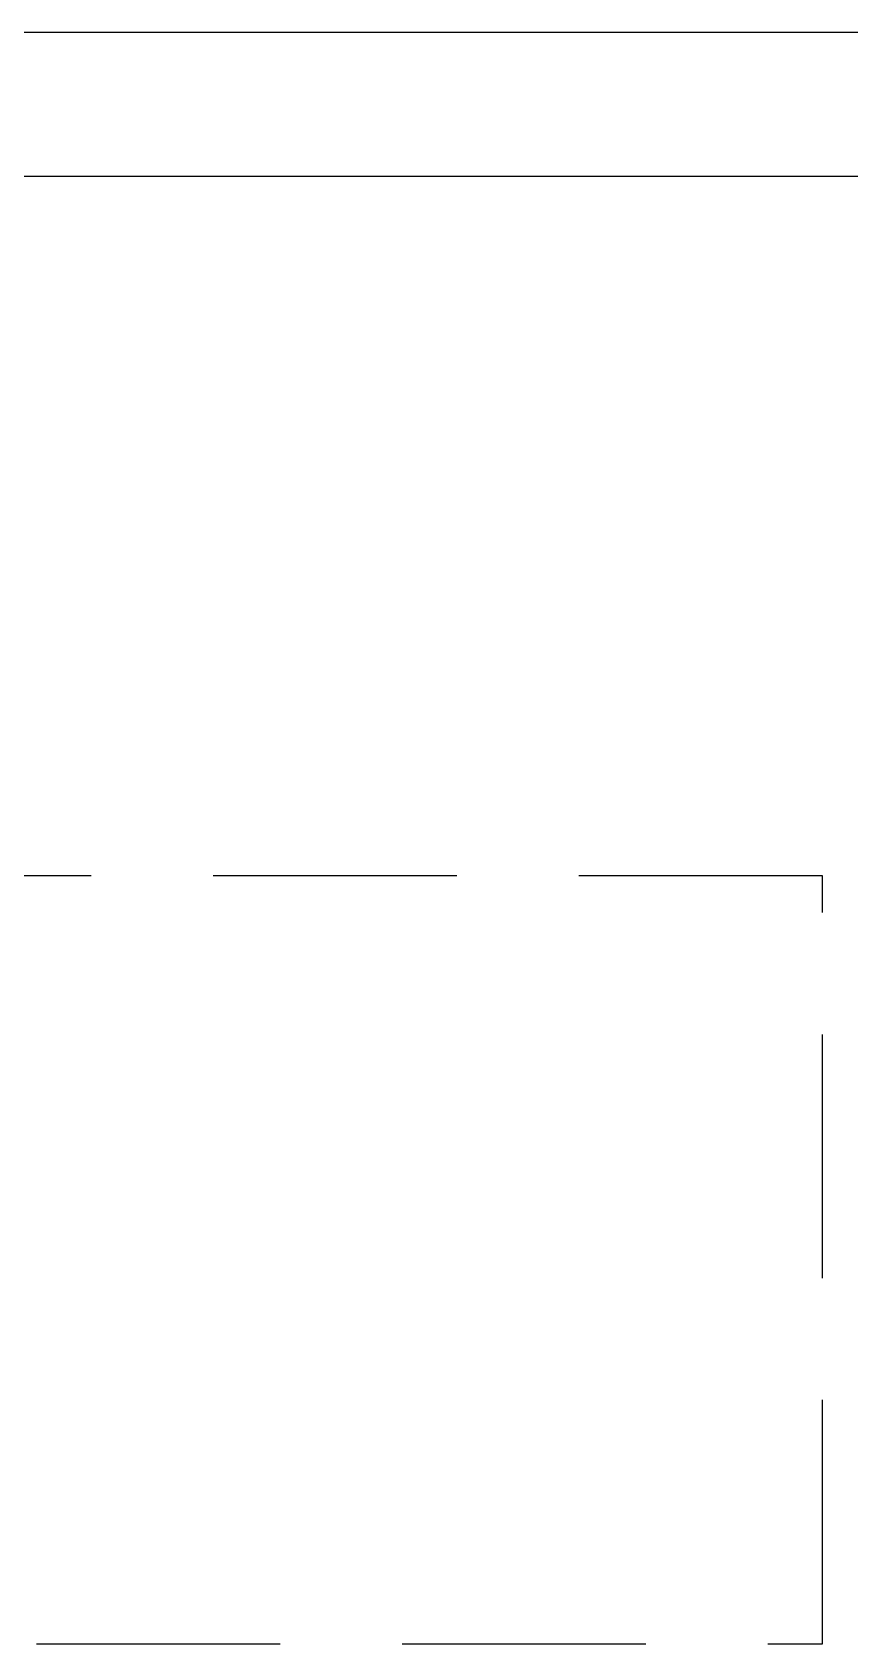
# Model space of a CAD drawing. Header units: centimetres. Extents: x 0 to 1084401, y -139216 to 99734.
# Drawn here: x 911792.9 to 911878.1, y 10099.1 to 10267 of the extents above; entities that cross this region are included whole.
import ezdxf

# ---------------------------------------------------------------- set-up
doc = ezdxf.new("R2010")
doc.units = ezdxf.units.CM
doc.header["$LTSCALE"] = 4
doc.linetypes.add('DASHED2', pattern=[9.524999999999999, 6.35, -3.175])
doc.layers.add('0.6', color=6, linetype='Continuous')
doc.layers.add('PROJEÇÕES', color=1, linetype='DASHED2')

msp = doc.modelspace()

# ---------------------------------------------------------------- linework, layer by layer
at = {"layer": '0.6'}
for points in [[(911740.2346801861, 10267.01251930817), (911980.2346801861, 10267.01251930817)], [(911755.2346801861, 10252.01251930817), (911955.2346801861, 10252.01251930817), (911955.2346801861, 10242.01251930817)]]:
    msp.add_lwpolyline(points, dxfattribs=at)
at = {"layer": 'PROJEÇÕES', "color": 250}
msp.add_lwpolyline([(911755.2346801861, 10099.09807582529), (911875.2346801861, 10099.09807582529), (911875.2346801861, 10179.09807582529), (911755.2346801861, 10179.09807582529)], close=True, dxfattribs=at)

doc.saveas('drawing.dxf')
